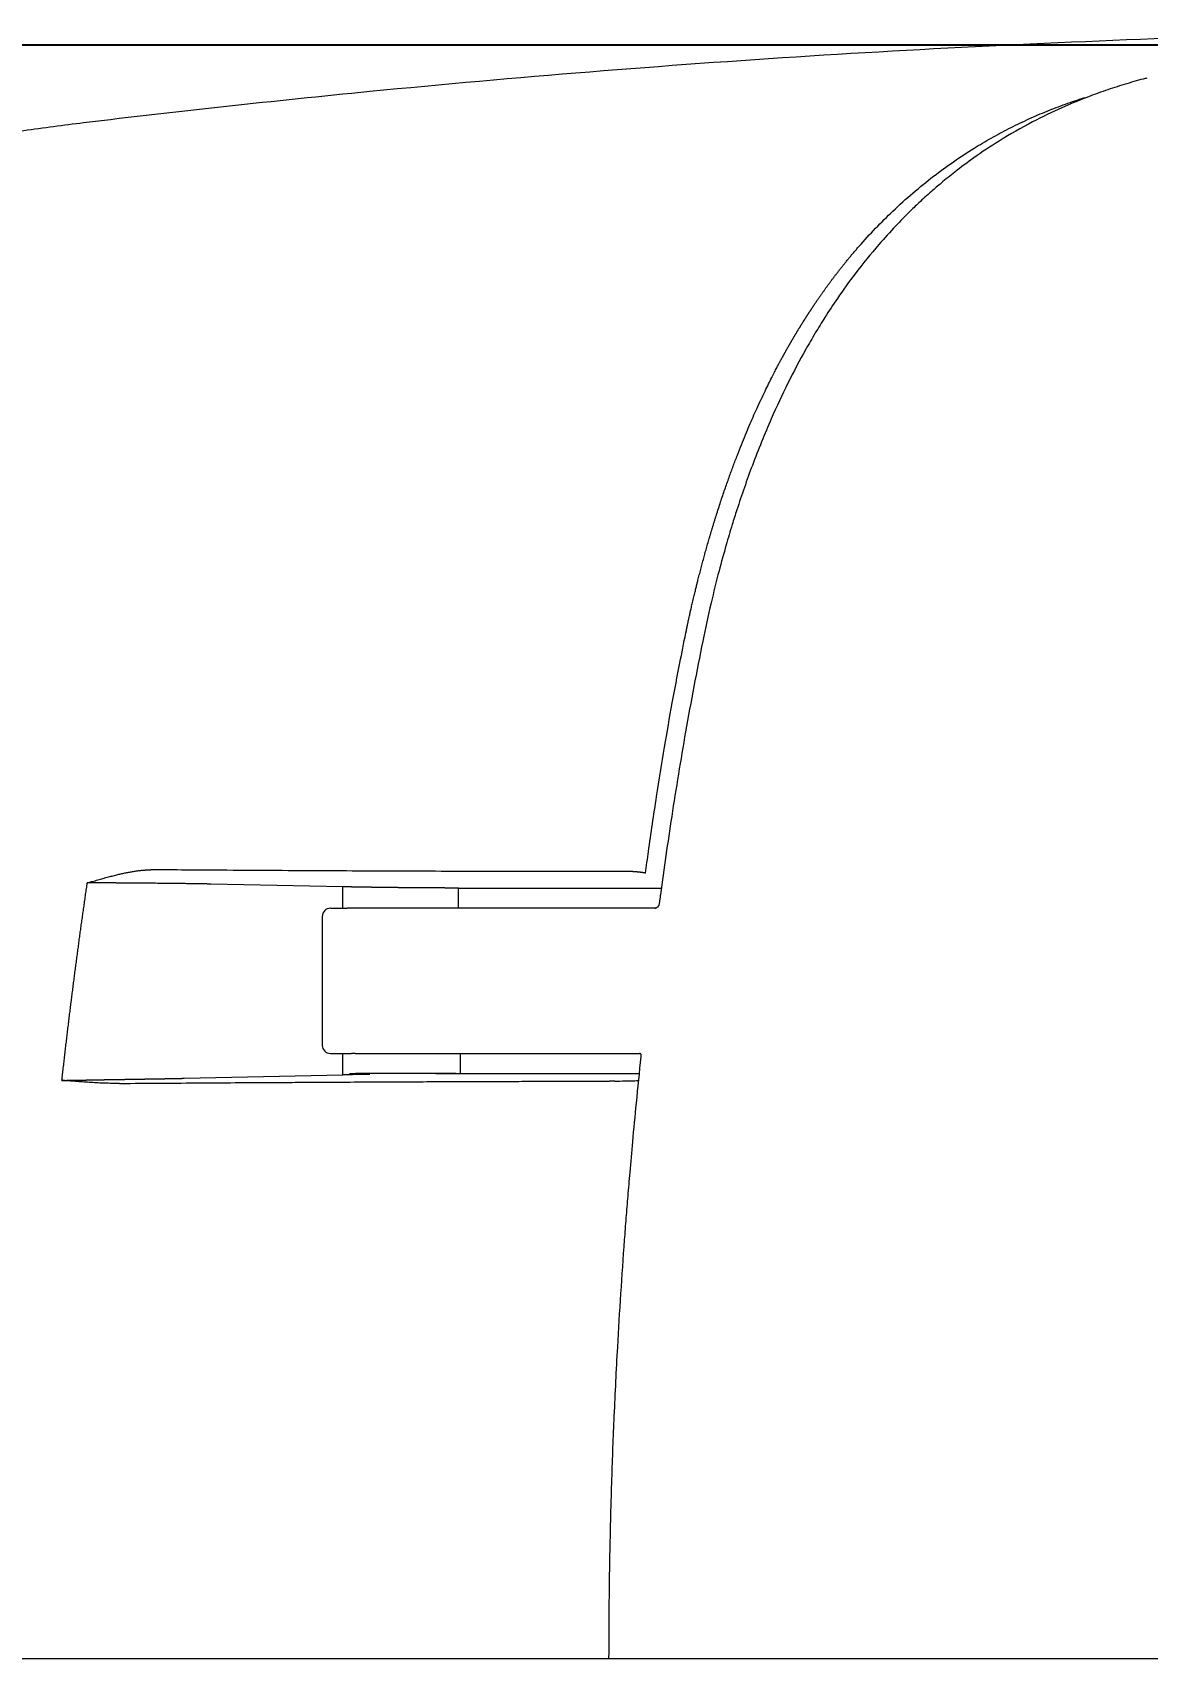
# Model space of a CAD drawing. Header units: millimetres. Extents: x 0 to 1800, y -67 to 2530.
# Drawn here: x 388.8 to 527, y 1545.1 to 1746.7 of the extents above; entities that cross this region are included whole.
import ezdxf
from ezdxf.lldxf.tags import DXFTag

# ---------------------------------------------------------------- set-up
doc = ezdxf.new("R2010")
doc.units = ezdxf.units.MM
for name, color, linetype in [('내부선 및 부속', 4, 'Continuous'), ('외형선', 3, 'Continuous'), ('중심선', 1, 'DASHED'), ('치수선', 7, 'Continuous')]:
    doc.layers.add(name, color=color, linetype=linetype)
doc.styles.add('____', font='')
doc.styles.get('____').set_extended_font_data('굴림')
tags = doc.linetypes.add('DASHDOT', pattern=[70, 31, -13, 13, -13]).pattern_tags.tags
tags[10:11] = [DXFTag(74, 4), DXFTag(75, 0), DXFTag(340, '0'), DXFTag(46, 0.0), DXFTag(50, 0.0), DXFTag(44, 0.0), DXFTag(45, 0.0)]
tags[8:9] = [DXFTag(74, 4), DXFTag(75, 0), DXFTag(340, '0'), DXFTag(46, 0.0), DXFTag(50, 0.0), DXFTag(44, 0.0), DXFTag(45, 0.0)]
tags[6:7] = [DXFTag(74, 4), DXFTag(75, 0), DXFTag(340, '0'), DXFTag(46, 0.0), DXFTag(50, 0.0), DXFTag(44, 0.0), DXFTag(45, 0.0)]
tags[4:5] = [DXFTag(74, 4), DXFTag(75, 0), DXFTag(340, '0'), DXFTag(46, 0.0), DXFTag(50, 0.0), DXFTag(44, 0.0), DXFTag(45, 0.0)]
tags = doc.linetypes.add('DASHED', pattern=[25.72, 12.86, -12.86]).pattern_tags.tags
tags[6:7] = [DXFTag(74, 4), DXFTag(75, 0), DXFTag(340, '0'), DXFTag(46, 0.0), DXFTag(50, 0.0), DXFTag(44, 0.0), DXFTag(45, 0.0)]
tags[4:5] = [DXFTag(74, 4), DXFTag(75, 0), DXFTag(340, '0'), DXFTag(46, 0.0), DXFTag(50, 0.0), DXFTag(44, 0.0), DXFTag(45, 0.0)]
doc.dimstyles.new('MSADIM', dxfattribs={"dimtxt": 33, "dimasz": 17, "dimexe": 10, "dimexo": 7.5, "dimgap": 10, "dimtad": 0, "dimtih": 1, "dimtoh": 1, "dimdec": 0, "dimzin": 1, "dimdsep": 46, "dimtxsty": '____', "dimcen": 11.25, "dimadec": 0, "dimazin": 0, "dimtfac": 1, "dimtdec": 0, "dimtix": 1, "dimtmove": 0, "dimatfit": 3, "dimfxl": 0, "dimtolj": 1, "dimtzin": 1, "dimarcsym": 0})

# ---------------------------------------------------------------- blocks, each defined once
blk = doc.blocks.new('*D37')
at = {"layer": '치수선', "color": 0, "linetype": 'Continuous', "lineweight": -2}
for p, q in [((588.21, 1745.09), (155.58, 1745.09)), ((165.58, 1728.09), (165.58, 1567.93)), ((165.58, 1362.09), (165.58, 1522.26)), ((588.21, 1345.09), (155.58, 1345.09))]:
    blk.add_line(p, q, dxfattribs=at)
at = {"layer": '치수선', "color": 0, "linetype": 'Continuous'}
for points in [[(162.75, 1728.09), (168.42, 1728.09), (165.58, 1745.09)], [(162.75, 1362.09), (168.42, 1362.09), (165.58, 1345.09)]]:
    blk.add_solid(points, dxfattribs=at)
at = {"layer": '치수선', "color": 0, "linetype": 'Continuous', "insert": (165.58, 1545.09), "char_height": 25, "attachment_point": 5, "style": '____'}
blk.add_mtext('\\A1;400', dxfattribs=at)

msp = doc.modelspace()

# ---------------------------------------------------------------- linework, layer by layer
at = {"layer": '내부선 및 부속', "linetype": 'Continuous', "lineweight": 13}
for p, q in [((427.25, 1640.75), (410.87, 1641.1)), ((427.25, 1638.09), (427.25, 1640.75)), ((441.6, 1638.09), (441.6, 1640.6)), ((441.6, 1640.6), (466.76, 1640.6)), ((424.71, 1637.09), (424.71, 1621.09)), ((425.71, 1638.09), (427.81, 1638.09)), ((429.81, 1638.09), (427.81, 1638.09)), ((425.71, 1620.09), (427.81, 1620.09)), ((427.25, 1617.44), (427.25, 1620.09)), ((427.81, 1620.09), (428.33, 1620.09)), ((428.8, 1620.09), (428.86, 1620.09)), ((428.86, 1620.09), (429.81, 1620.09)), ((441.85, 1620.09), (442.88, 1620.09)), ((407.59, 1617.02), (427.25, 1617.44)), ((441.26, 1617.59), (428.81, 1617.59)), ((464, 1617.58), (441.6, 1617.58))]:
    msp.add_line(p, q, dxfattribs=at)
for centre, start, end in [((425.71, 1637.09), 90, 180), ((425.71, 1621.09), 180, 270)]:
    msp.add_arc(centre, 1, start, end, dxfattribs=at)
for points, knots in [([(526.94, 1741), (526.8, 1740.96), (525.87, 1740.73), (524.16, 1740.22), (521.78, 1739.46), (519.19, 1738.51), (516.16, 1737.25), (512.55, 1735.51), (510, 1734.05), (508.63, 1733.2)], [0, 0, 0, 0, 0.021957, 0.145688, 0.269262, 0.398923, 0.562254, 0.762568, 1, 1, 1, 1]), ([(505.53, 1732.31), (506.23, 1732.74), (506.94, 1733.16), (508.38, 1733.97), (509.11, 1734.36), (510.57, 1735.11), (511.31, 1735.47), (512.8, 1736.15), (513.55, 1736.48), (515.06, 1737.1), (515.82, 1737.39), (517.35, 1737.96), (518.12, 1738.22), (519.02, 1738.51), (519.13, 1738.55), (519.25, 1738.59)], [0, 0, 0, 0, 0.162529, 0.162529, 0.325058, 0.325058, 0.487587, 0.487587, 0.650116, 0.650116, 0.812645, 0.812645, 0.975174, 0.975174, 1, 1, 1, 1]), ([(491.26, 1720.14), (492.61, 1721.68), (495.58, 1724.77), (500.35, 1728.85), (503.81, 1731.24), (505.53, 1732.31)], [0, 0, 0, 0, 0.316377, 0.669705, 1, 1, 1, 1]), ([(508.63, 1733.2), (507.58, 1732.54), (505.73, 1731.31), (503.35, 1729.54), (501.6, 1728.12), (500.38, 1727.07), (499.45, 1726.25), (498.54, 1725.4), (497.32, 1724.23), (495.65, 1722.53), (494.41, 1721.16), (493.72, 1720.37)], [0, 0, 0, 0, 0.193782, 0.345654, 0.455665, 0.53807, 0.591425, 0.642931, 0.72663, 0.845647, 1, 1, 1, 1]), ([(469.79, 1672.2), (469.8, 1672.22), (469.81, 1672.27), (469.82, 1672.35), (469.84, 1672.42), (469.85, 1672.5), (469.87, 1672.57), (469.88, 1672.65), (469.89, 1672.71), (469.9, 1672.76), (469.91, 1672.8), (469.92, 1672.85), (469.93, 1672.91), (469.95, 1672.98), (469.96, 1673.05), (469.98, 1673.14), (470, 1673.24), (470.02, 1673.34), (470.05, 1673.45), (470.07, 1673.58), (470.1, 1673.71), (470.13, 1673.85), (470.18, 1674.06), (470.25, 1674.39), (470.35, 1674.85), (470.48, 1675.4), (470.63, 1676.02), (470.78, 1676.67), (470.93, 1677.29), (471.06, 1677.84), (471.18, 1678.32), (471.28, 1678.72), (471.37, 1679.09), (471.46, 1679.43), (471.55, 1679.77), (471.64, 1680.11), (471.73, 1680.45), (471.82, 1680.79), (471.91, 1681.14), (472.01, 1681.49), (472.1, 1681.83), (472.2, 1682.18), (472.29, 1682.53), (472.39, 1682.88), (472.49, 1683.24), (472.59, 1683.59), (472.7, 1683.94), (472.8, 1684.3), (472.91, 1684.66), (473.01, 1685.01), (473.12, 1685.37), (473.23, 1685.73), (473.34, 1686.09), (473.46, 1686.46), (473.71, 1687.25), (474.09, 1688.44), (474.62, 1690), (475.14, 1691.49), (475.66, 1692.91), (476.17, 1694.26), (476.68, 1695.54), (477.17, 1696.75), (477.65, 1697.89), (478.12, 1698.97), (478.6, 1700.05), (479.1, 1701.12), (479.59, 1702.16), (480.03, 1703.06), (480.42, 1703.85), (480.76, 1704.51), (481.04, 1705.05), (481.26, 1705.47), (481.42, 1705.77), (481.53, 1705.96), (481.59, 1706.08), (481.64, 1706.17), (481.69, 1706.27), (481.74, 1706.36), (481.8, 1706.46), (481.85, 1706.55), (481.9, 1706.65), (481.96, 1706.75), (482.01, 1706.84), (482.06, 1706.94), (482.12, 1707.04), (482.17, 1707.13), (482.22, 1707.23), (482.28, 1707.32), (482.33, 1707.42), (482.38, 1707.51), (482.44, 1707.61), (482.49, 1707.7), (482.55, 1707.8), (482.6, 1707.89), (482.65, 1707.99), (482.71, 1708.08), (482.76, 1708.18), (482.82, 1708.27), (482.87, 1708.37), (482.93, 1708.46), (482.98, 1708.55), (483.04, 1708.65), (483.09, 1708.74), (483.15, 1708.84), (483.2, 1708.93), (483.26, 1709.02), (483.32, 1709.12), (483.37, 1709.21), (483.43, 1709.3), (483.48, 1709.4), (483.54, 1709.49), (483.6, 1709.58), (483.65, 1709.67), (483.71, 1709.77), (483.76, 1709.86), (483.82, 1709.95), (483.88, 1710.04), (483.93, 1710.14), (483.99, 1710.23), (484.05, 1710.32), (484.11, 1710.41), (484.16, 1710.5), (484.22, 1710.6), (484.28, 1710.69), (484.34, 1710.78), (484.38, 1710.85), (484.4, 1710.89), (484.41, 1710.9), (484.43, 1710.93), (484.44, 1710.95), (484.46, 1710.97), (484.48, 1711), (484.49, 1711.03), (484.51, 1711.06), (484.54, 1711.1), (484.56, 1711.14), (484.59, 1711.17), (484.61, 1711.22), (484.64, 1711.26), (484.67, 1711.31), (484.7, 1711.36), (484.73, 1711.41), (484.77, 1711.46), (484.81, 1711.52), (484.84, 1711.58), (484.88, 1711.64), (484.92, 1711.7), (484.97, 1711.77), (485.01, 1711.84), (485.06, 1711.91), (485.1, 1711.98), (485.15, 1712.05), (485.2, 1712.13), (485.25, 1712.21), (485.31, 1712.29), (485.36, 1712.38), (485.42, 1712.46), (485.48, 1712.55), (485.54, 1712.64), (485.6, 1712.74), (485.67, 1712.83), (485.73, 1712.93), (485.8, 1713.03), (485.87, 1713.13), (485.94, 1713.24), (486.01, 1713.34), (486.09, 1713.45), (486.16, 1713.56), (486.24, 1713.67), (486.32, 1713.79), (486.4, 1713.91), (486.48, 1714.03), (486.57, 1714.15), (486.66, 1714.27), (486.74, 1714.4), (486.83, 1714.52), (486.93, 1714.65), (487.02, 1714.78), (487.12, 1714.92), (487.21, 1715.05), (487.31, 1715.19), (487.42, 1715.33), (487.52, 1715.47), (487.63, 1715.62), (487.73, 1715.76), (487.84, 1715.91), (487.95, 1716.06), (488.07, 1716.21), (488.18, 1716.36), (488.3, 1716.52), (488.42, 1716.67), (488.54, 1716.83), (488.67, 1716.99), (488.79, 1717.15), (488.92, 1717.31), (489.05, 1717.48), (489.18, 1717.65), (489.31, 1717.81), (489.45, 1717.98), (489.59, 1718.16), (489.73, 1718.33), (489.87, 1718.5), (490.02, 1718.68), (490.16, 1718.86), (490.31, 1719.04), (490.47, 1719.22), (490.62, 1719.4), (490.78, 1719.58), (490.93, 1719.76), (491.1, 1719.95), (491.2, 1720.07), (491.26, 1720.14)], [0, 0, 0, 0, 0.001379, 0.002753, 0.004119, 0.00548, 0.006833, 0.008181, 0.009522, 0.010122, 0.010885, 0.011811, 0.012901, 0.014155, 0.015572, 0.017152, 0.018896, 0.020804, 0.022875, 0.02511, 0.027508, 0.03007, 0.032795, 0.039496, 0.047898, 0.058003, 0.06981, 0.082517, 0.093947, 0.1041, 0.112976, 0.120575, 0.126851, 0.133158, 0.139495, 0.145863, 0.152261, 0.158689, 0.165148, 0.171637, 0.178156, 0.184706, 0.191286, 0.197896, 0.204536, 0.211207, 0.217908, 0.22464, 0.231401, 0.238193, 0.245015, 0.251868, 0.258751, 0.265664, 0.272607, 0.304024, 0.334262, 0.36332, 0.391197, 0.417895, 0.443413, 0.467752, 0.490914, 0.5129, 0.533709, 0.55785, 0.579486, 0.598616, 0.615242, 0.629362, 0.640978, 0.650089, 0.656695, 0.660797, 0.662395, 0.664505, 0.666615, 0.668726, 0.670836, 0.672946, 0.675057, 0.677167, 0.679277, 0.681387, 0.683497, 0.685607, 0.687717, 0.689827, 0.691937, 0.694047, 0.696157, 0.698267, 0.700377, 0.702486, 0.704596, 0.706706, 0.708816, 0.710925, 0.713035, 0.715145, 0.717254, 0.719364, 0.721473, 0.723583, 0.725692, 0.727802, 0.729911, 0.732021, 0.73413, 0.73624, 0.738349, 0.740458, 0.742567, 0.744677, 0.746786, 0.748895, 0.751004, 0.753114, 0.755223, 0.757332, 0.759441, 0.76155, 0.763659, 0.765768, 0.767877, 0.769986, 0.770344, 0.770758, 0.771228, 0.771754, 0.772335, 0.772973, 0.773666, 0.774416, 0.775221, 0.776083, 0.777, 0.777973, 0.779003, 0.780088, 0.781229, 0.782426, 0.783679, 0.784988, 0.786352, 0.787773, 0.78925, 0.790782, 0.792371, 0.794015, 0.795716, 0.797472, 0.799285, 0.801153, 0.803077, 0.805057, 0.807093, 0.809185, 0.811333, 0.813537, 0.815797, 0.818113, 0.820484, 0.822912, 0.825395, 0.827935, 0.83053, 0.833181, 0.835888, 0.838652, 0.841471, 0.844345, 0.847276, 0.850263, 0.853305, 0.856404, 0.859558, 0.862768, 0.866035, 0.869357, 0.872734, 0.876168, 0.879658, 0.883203, 0.886804, 0.890461, 0.894174, 0.897942, 0.901767, 0.905647, 0.909583, 0.913575, 0.917622, 0.921726, 0.925885, 0.930099, 0.93437, 0.938696, 0.943078, 0.947515, 0.952009, 0.956557, 0.961162, 0.965822, 0.970538, 0.975309, 0.980136, 0.985019, 0.989957, 0.994951, 1, 1, 1, 1]), ([(493.72, 1720.37), (492.71, 1719.2), (490.95, 1717.03), (488.75, 1713.98), (487.12, 1711.51), (485.83, 1709.4), (484.26, 1706.71), (482.41, 1703.19), (480.17, 1698.4), (478.05, 1693.17), (476.51, 1688.74), (475.46, 1685.43), (474.72, 1682.91), (473.83, 1679.68), (472.85, 1675.71), (472.21, 1672.81), (471.89, 1671.22)], [0, 0, 0, 0, 0.092054, 0.164814, 0.218632, 0.261859, 0.306048, 0.3952, 0.484661, 0.598326, 0.703254, 0.737518, 0.784188, 0.843519, 0.91548, 1, 1, 1, 1]), ([(464.79, 1642.45), (464.91, 1643.34), (465.35, 1646.51), (466.11, 1651.72), (467.1, 1657.87), (468.07, 1663.39), (468.96, 1668.09), (469.54, 1670.97), (469.79, 1672.2)], [0, 0, 0, 0, 0.088828, 0.31687, 0.521925, 0.707122, 0.874278, 1, 1, 1, 1]), ([(471.89, 1671.22), (471.13, 1667.48), (469.76, 1660.25), (468.05, 1649.76), (467.08, 1643.02), (466.64, 1639.79)], [0, 0, 0, 0, 0.361311, 0.694624, 1, 1, 1, 1]), ([(395.57, 1641.24), (395.61, 1641.26), (395.71, 1641.28), (395.88, 1641.33), (396.11, 1641.4), (396.39, 1641.47), (396.71, 1641.56), (397.04, 1641.66), (397.35, 1641.74), (397.63, 1641.82), (398.01, 1641.92), (398.49, 1642.05), (399.07, 1642.2), (399.6, 1642.33), (400.1, 1642.44), (400.59, 1642.54), (401.06, 1642.63), (401.51, 1642.7), (401.84, 1642.75), (402.05, 1642.77), (402.16, 1642.78), (402.27, 1642.8), (402.37, 1642.81), (402.48, 1642.82), (402.58, 1642.82), (402.68, 1642.83), (402.78, 1642.84), (402.89, 1642.84), (402.98, 1642.85), (403.08, 1642.85), (403.18, 1642.85), (403.27, 1642.86), (403.37, 1642.86), (403.43, 1642.86), (403.46, 1642.86)], [0, 0, 0, 0, 0.015391, 0.037645, 0.066762, 0.102736, 0.145565, 0.1899, 0.229699, 0.264965, 0.295699, 0.375617, 0.449433, 0.517164, 0.578831, 0.641216, 0.700549, 0.756857, 0.810174, 0.823907, 0.837483, 0.850901, 0.864164, 0.877271, 0.890223, 0.903022, 0.915668, 0.928162, 0.940506, 0.952699, 0.964745, 0.976642, 0.988394, 1, 1, 1, 1]), ([(454.94, 1642.64), (452.11, 1642.64), (445.65, 1642.65), (435.39, 1642.68), (423.97, 1642.73), (413.32, 1642.79), (406.36, 1642.84), (403.46, 1642.86)], [0, 0, 0, 0, 0.175997, 0.392456, 0.605804, 0.836682, 1, 1, 1, 1]), ([(392.42, 1616.76), (392.44, 1616.89), (392.46, 1617.14), (392.51, 1617.53), (392.55, 1617.91), (392.59, 1618.29), (392.64, 1618.68), (392.68, 1619.06), (392.73, 1619.44), (392.77, 1619.82), (392.81, 1620.21), (392.86, 1620.59), (392.9, 1620.97), (392.95, 1621.35), (392.99, 1621.73), (393.04, 1622.11), (393.08, 1622.48), (393.13, 1622.86), (393.17, 1623.24), (393.22, 1623.62), (393.26, 1624), (393.31, 1624.37), (393.36, 1624.75), (393.4, 1625.12), (393.45, 1625.5), (393.49, 1625.87), (393.54, 1626.25), (393.59, 1626.62), (393.64, 1627), (393.68, 1627.37), (393.73, 1627.74), (393.78, 1628.12), (393.82, 1628.49), (393.87, 1628.86), (393.92, 1629.23), (393.97, 1629.6), (394.02, 1629.97), (394.06, 1630.34), (394.11, 1630.71), (394.16, 1631.08), (394.21, 1631.45), (394.26, 1631.82), (394.31, 1632.19), (394.36, 1632.55), (394.41, 1632.92), (394.46, 1633.29), (394.5, 1633.65), (394.55, 1634.02), (394.6, 1634.38), (394.65, 1634.75), (394.7, 1635.11), (394.75, 1635.48), (394.8, 1635.84), (394.85, 1636.2), (394.91, 1636.57), (394.96, 1636.93), (395.01, 1637.29), (395.06, 1637.65), (395.11, 1638.01), (395.16, 1638.37), (395.21, 1638.73), (395.26, 1639.09), (395.31, 1639.45), (395.36, 1639.81), (395.42, 1640.17), (395.47, 1640.53), (395.52, 1640.89), (395.56, 1641.13), (395.57, 1641.24)], [0, 0, 0, 0, 0.015661, 0.031307, 0.046936, 0.06255, 0.078149, 0.093731, 0.109298, 0.124849, 0.140385, 0.155905, 0.171409, 0.186897, 0.20237, 0.217827, 0.233268, 0.248694, 0.264104, 0.279498, 0.294876, 0.310239, 0.325587, 0.340918, 0.356234, 0.371534, 0.386818, 0.402087, 0.41734, 0.432578, 0.4478, 0.463006, 0.478196, 0.493371, 0.50853, 0.523673, 0.538801, 0.553913, 0.56901, 0.584091, 0.599156, 0.614205, 0.629239, 0.644257, 0.65926, 0.674246, 0.689218, 0.704173, 0.719113, 0.734037, 0.748946, 0.763839, 0.778716, 0.793578, 0.808424, 0.823254, 0.838069, 0.852868, 0.867652, 0.88242, 0.897172, 0.911909, 0.92663, 0.941335, 0.956025, 0.970699, 0.985357, 1, 1, 1, 1]), ([(410.87, 1641.1), (410.85, 1641.1), (410.81, 1641.1), (410.73, 1641.1), (410.64, 1641.1), (410.53, 1641.1), (410.4, 1641.1), (410.26, 1641.11), (410.09, 1641.11), (409.91, 1641.11), (409.7, 1641.11), (409.48, 1641.12), (409.23, 1641.12), (408.97, 1641.12), (408.68, 1641.13), (408.37, 1641.13), (407.94, 1641.14), (407.39, 1641.15), (406.76, 1641.15), (406.16, 1641.16), (405.59, 1641.17), (405.06, 1641.17), (404.36, 1641.18), (403.46, 1641.19), (402.39, 1641.2), (401.35, 1641.21), (400.62, 1641.21), (400.2, 1641.22), (400.05, 1641.22), (399.91, 1641.22), (399.77, 1641.22), (399.62, 1641.22), (399.48, 1641.22), (399.34, 1641.22), (399.2, 1641.22), (399.05, 1641.23), (398.91, 1641.23), (398.77, 1641.23), (398.63, 1641.23), (398.49, 1641.23), (398.36, 1641.23), (398.22, 1641.23), (398.08, 1641.23), (397.94, 1641.23), (397.81, 1641.23), (397.67, 1641.23), (397.53, 1641.24), (397.4, 1641.24), (397.26, 1641.24), (397.13, 1641.24), (397, 1641.24), (396.87, 1641.24), (396.73, 1641.24), (396.6, 1641.24), (396.47, 1641.24), (396.34, 1641.24), (396.21, 1641.24), (396.08, 1641.24), (395.95, 1641.24), (395.83, 1641.24), (395.7, 1641.24), (395.61, 1641.24), (395.57, 1641.24)], [0, 0, 0, 0, 0.004319, 0.009944, 0.016876, 0.025121, 0.034682, 0.045566, 0.057777, 0.071322, 0.086208, 0.10244, 0.120027, 0.138975, 0.15929, 0.180979, 0.204048, 0.24961, 0.292454, 0.332531, 0.369802, 0.404236, 0.435809, 0.507211, 0.575476, 0.640513, 0.702258, 0.711271, 0.720256, 0.729212, 0.738141, 0.74704, 0.755911, 0.764752, 0.773564, 0.782348, 0.791101, 0.799825, 0.808519, 0.817184, 0.825818, 0.834422, 0.842996, 0.851539, 0.860052, 0.868534, 0.876986, 0.885406, 0.893796, 0.902154, 0.910482, 0.918778, 0.927042, 0.935276, 0.943477, 0.951647, 0.959786, 0.967892, 0.975967, 0.98401, 0.992021, 1, 1, 1, 1]), ([(441.6, 1640.6), (441.58, 1640.6), (441.55, 1640.6), (441.51, 1640.6), (441.46, 1640.6), (441.41, 1640.6), (441.36, 1640.6), (441.31, 1640.6), (441.26, 1640.6), (441.21, 1640.6), (441.16, 1640.6), (441.12, 1640.6), (441.07, 1640.6), (441.02, 1640.6), (440.97, 1640.6), (440.92, 1640.6), (440.87, 1640.6), (440.81, 1640.6), (440.76, 1640.6), (440.71, 1640.6), (440.66, 1640.6), (440.61, 1640.6), (440.56, 1640.6), (440.51, 1640.6), (440.46, 1640.6), (440.4, 1640.6), (440.35, 1640.6), (440.3, 1640.6), (440.25, 1640.6), (440.19, 1640.6), (440.14, 1640.6), (440.09, 1640.6), (440.04, 1640.6), (439.98, 1640.6), (439.93, 1640.6), (439.87, 1640.61), (439.82, 1640.61), (439.77, 1640.61), (439.71, 1640.61), (439.66, 1640.61), (439.6, 1640.61), (439.55, 1640.61), (439.49, 1640.61), (439.44, 1640.61), (439.38, 1640.61), (439.33, 1640.61), (439.27, 1640.61), (439.22, 1640.61), (439.16, 1640.61), (439.1, 1640.61), (439.05, 1640.61), (438.99, 1640.61), (438.94, 1640.61), (438.88, 1640.61), (438.82, 1640.61), (438.77, 1640.61), (438.71, 1640.61), (438.65, 1640.61), (438.59, 1640.61), (438.54, 1640.61), (438.48, 1640.61), (438.42, 1640.61), (438.36, 1640.61), (438.3, 1640.61), (438.25, 1640.61), (438.19, 1640.61), (438.13, 1640.61), (438.07, 1640.61), (438.01, 1640.61), (437.95, 1640.61), (437.89, 1640.61), (437.83, 1640.61), (437.77, 1640.62), (437.71, 1640.62), (437.65, 1640.62), (437.59, 1640.62), (437.53, 1640.62), (437.47, 1640.62), (437.41, 1640.62), (437.35, 1640.62), (437.29, 1640.62), (437.23, 1640.62), (437.17, 1640.62), (437.11, 1640.62), (437.05, 1640.62), (436.99, 1640.62), (436.93, 1640.62), (436.86, 1640.62), (436.8, 1640.62), (436.74, 1640.62), (436.68, 1640.62), (436.62, 1640.62), (436.55, 1640.62), (436.49, 1640.62), (436.43, 1640.62), (436.37, 1640.63), (436.3, 1640.63), (436.24, 1640.63), (436.18, 1640.63), (436.12, 1640.63), (436.05, 1640.63), (435.99, 1640.63), (435.93, 1640.63), (435.86, 1640.63), (435.8, 1640.63), (435.74, 1640.63), (435.67, 1640.63), (435.61, 1640.63), (435.55, 1640.63), (435.48, 1640.63), (435.42, 1640.63), (435.35, 1640.63), (435.29, 1640.63), (435.23, 1640.63), (435.16, 1640.64), (435.1, 1640.64), (435.03, 1640.64), (434.97, 1640.64), (434.9, 1640.64), (434.84, 1640.64), (434.77, 1640.64), (434.71, 1640.64), (434.64, 1640.64), (434.58, 1640.64), (434.51, 1640.64), (434.45, 1640.64), (434.38, 1640.64), (434.32, 1640.64), (434.25, 1640.64), (434.19, 1640.64), (434.12, 1640.65), (434.06, 1640.65), (433.99, 1640.65), (433.93, 1640.65), (433.86, 1640.65), (433.79, 1640.65), (433.73, 1640.65), (433.66, 1640.65), (433.6, 1640.65), (433.53, 1640.65), (433.46, 1640.65), (433.4, 1640.65), (433.33, 1640.65), (433.27, 1640.65), (433.2, 1640.66), (433.13, 1640.66), (433.07, 1640.66), (433, 1640.66), (432.94, 1640.66), (432.87, 1640.66), (432.8, 1640.66), (432.74, 1640.66), (432.67, 1640.66), (432.6, 1640.66), (432.54, 1640.66), (432.47, 1640.66), (432.41, 1640.66), (432.34, 1640.67), (432.27, 1640.67), (432.21, 1640.67), (432.14, 1640.67), (432.07, 1640.67), (432.01, 1640.67), (431.94, 1640.67), (431.87, 1640.67), (431.81, 1640.67), (431.74, 1640.67), (431.67, 1640.67), (431.61, 1640.68), (431.54, 1640.68), (431.48, 1640.68), (431.41, 1640.68), (431.34, 1640.68), (431.28, 1640.68), (431.21, 1640.68), (431.14, 1640.68), (431.08, 1640.68), (431.01, 1640.68), (430.95, 1640.68), (430.88, 1640.68), (430.81, 1640.69), (430.75, 1640.69), (430.68, 1640.69), (430.62, 1640.69), (430.55, 1640.69), (430.48, 1640.69), (430.42, 1640.69), (430.35, 1640.69), (430.29, 1640.69), (430.22, 1640.69), (430.16, 1640.7), (430.09, 1640.7), (430.03, 1640.7), (429.96, 1640.7), (429.89, 1640.7), (429.83, 1640.7), (429.76, 1640.7), (429.7, 1640.7), (429.63, 1640.7), (429.57, 1640.7), (429.5, 1640.71), (429.44, 1640.71), (429.38, 1640.71), (429.31, 1640.71), (429.25, 1640.71), (429.18, 1640.71), (429.12, 1640.71), (429.05, 1640.71), (428.99, 1640.71), (428.93, 1640.72), (428.86, 1640.72), (428.8, 1640.72), (428.73, 1640.72), (428.67, 1640.72), (428.61, 1640.72), (428.54, 1640.72), (428.48, 1640.72), (428.42, 1640.72), (428.36, 1640.73), (428.29, 1640.73), (428.23, 1640.73), (428.17, 1640.73), (428.11, 1640.73), (428.04, 1640.73), (427.98, 1640.73), (427.92, 1640.73), (427.86, 1640.73), (427.8, 1640.74), (427.73, 1640.74), (427.67, 1640.74), (427.61, 1640.74), (427.55, 1640.74), (427.49, 1640.74), (427.43, 1640.74), (427.37, 1640.74), (427.31, 1640.75), (427.27, 1640.75), (427.25, 1640.75)], [0, 0, 0, 0, 0.003695, 0.007396, 0.011101, 0.014811, 0.018525, 0.022245, 0.025969, 0.029698, 0.033431, 0.03717, 0.040913, 0.044661, 0.048414, 0.052172, 0.055934, 0.059702, 0.063474, 0.06725, 0.071032, 0.074818, 0.078609, 0.082405, 0.086206, 0.090012, 0.093822, 0.097637, 0.101457, 0.105281, 0.109111, 0.112945, 0.116784, 0.120628, 0.124476, 0.12833, 0.132188, 0.136051, 0.139918, 0.143791, 0.147668, 0.15155, 0.155437, 0.159328, 0.163225, 0.167126, 0.171032, 0.174943, 0.178858, 0.182779, 0.186704, 0.190634, 0.194568, 0.198508, 0.202452, 0.206401, 0.210355, 0.214313, 0.218277, 0.222245, 0.226218, 0.230195, 0.234178, 0.238165, 0.242157, 0.246154, 0.250156, 0.254162, 0.258173, 0.262189, 0.26621, 0.270236, 0.274266, 0.278301, 0.282341, 0.286386, 0.290435, 0.29449, 0.298549, 0.302613, 0.306681, 0.310755, 0.314833, 0.318916, 0.323004, 0.327096, 0.331194, 0.335296, 0.339403, 0.343514, 0.347631, 0.351752, 0.355878, 0.360009, 0.364145, 0.368285, 0.37243, 0.37658, 0.380735, 0.384895, 0.389059, 0.393228, 0.397402, 0.401581, 0.405764, 0.409952, 0.414145, 0.418343, 0.422546, 0.426753, 0.430965, 0.435182, 0.439404, 0.443631, 0.447862, 0.452098, 0.456339, 0.460585, 0.464835, 0.469091, 0.473351, 0.477616, 0.481885, 0.48616, 0.490439, 0.494723, 0.499012, 0.503305, 0.507603, 0.511907, 0.516214, 0.520527, 0.524845, 0.529167, 0.533494, 0.537826, 0.542163, 0.546504, 0.55085, 0.555201, 0.559557, 0.563917, 0.568283, 0.572653, 0.577028, 0.581408, 0.585792, 0.590181, 0.594575, 0.598974, 0.603378, 0.607786, 0.6122, 0.616618, 0.62104, 0.625468, 0.6299, 0.634338, 0.638779, 0.643226, 0.647678, 0.652134, 0.656595, 0.661061, 0.665532, 0.670007, 0.674487, 0.678972, 0.683462, 0.687957, 0.692456, 0.69696, 0.701469, 0.705983, 0.710501, 0.715025, 0.719553, 0.724086, 0.728623, 0.733166, 0.737713, 0.742265, 0.746822, 0.751384, 0.75595, 0.760521, 0.765097, 0.769678, 0.774264, 0.778854, 0.783449, 0.788049, 0.792654, 0.797263, 0.801877, 0.806496, 0.81112, 0.815749, 0.820382, 0.825021, 0.829664, 0.834311, 0.838964, 0.843621, 0.848283, 0.85295, 0.857622, 0.862299, 0.86698, 0.871666, 0.876357, 0.881052, 0.885753, 0.890458, 0.895168, 0.899883, 0.904603, 0.909327, 0.914056, 0.91879, 0.923529, 0.928272, 0.933021, 0.937774, 0.942532, 0.947294, 0.952062, 0.956834, 0.961611, 0.966393, 0.97118, 0.975971, 0.980767, 0.985568, 0.990374, 0.995185, 1, 1, 1, 1]), ([(462.94, 1642.64), (461.65, 1642.64), (460.33, 1642.64), (458.33, 1642.63), (457.66, 1642.63), (456.3, 1642.63), (455.62, 1642.63), (454.94, 1642.64)], [0, 0, 0, 0, 0.5, 0.5, 0.75, 0.75, 1, 1, 1, 1]), ([(464.79, 1642.45), (464.79, 1642.45), (464.78, 1642.45), (464.76, 1642.46), (464.75, 1642.46), (464.74, 1642.46), (464.72, 1642.46), (464.71, 1642.47), (464.69, 1642.47), (464.68, 1642.47), (464.66, 1642.47), (464.65, 1642.48), (464.64, 1642.48), (464.62, 1642.48), (464.61, 1642.48), (464.59, 1642.48), (464.58, 1642.49), (464.56, 1642.49), (464.55, 1642.49), (464.53, 1642.49), (464.52, 1642.5), (464.51, 1642.5), (464.49, 1642.5), (464.48, 1642.5), (464.46, 1642.5), (464.45, 1642.51), (464.43, 1642.51), (464.42, 1642.51), (464.4, 1642.51), (464.39, 1642.51), (464.38, 1642.52), (464.36, 1642.52), (464.35, 1642.52), (464.34, 1642.52), (464.32, 1642.52), (464.31, 1642.53), (464.29, 1642.53), (464.28, 1642.53), (464.27, 1642.53), (464.25, 1642.53), (464.24, 1642.53), (464.23, 1642.54), (464.21, 1642.54), (464.2, 1642.54), (464.19, 1642.54), (464.18, 1642.54), (464.16, 1642.54), (464.15, 1642.55), (464.14, 1642.55), (464.13, 1642.55), (464.11, 1642.55), (464.1, 1642.55), (464.09, 1642.55), (464.08, 1642.55), (464.07, 1642.55), (464.05, 1642.56), (464.04, 1642.56), (464.03, 1642.56), (464.02, 1642.56), (464, 1642.56), (463.97, 1642.57), (463.93, 1642.57), (463.89, 1642.57), (463.85, 1642.58), (463.81, 1642.58), (463.77, 1642.59), (463.73, 1642.59), (463.69, 1642.59), (463.65, 1642.6), (463.61, 1642.6), (463.57, 1642.6), (463.53, 1642.61), (463.49, 1642.61), (463.45, 1642.61), (463.42, 1642.61), (463.38, 1642.62), (463.34, 1642.62), (463.31, 1642.62), (463.27, 1642.62), (463.24, 1642.63), (463.2, 1642.63), (463.17, 1642.63), (463.13, 1642.63), (463.1, 1642.63), (463.07, 1642.64), (463.03, 1642.64), (463, 1642.64), (462.97, 1642.64), (462.95, 1642.64), (462.94, 1642.64)], [0, 0, 0, 0, 0.009815, 0.019557, 0.029225, 0.038818, 0.048339, 0.057785, 0.067158, 0.076457, 0.085682, 0.094834, 0.103912, 0.112916, 0.121847, 0.130704, 0.139488, 0.148198, 0.156834, 0.165397, 0.173886, 0.182301, 0.190642, 0.19891, 0.207105, 0.215225, 0.223272, 0.231245, 0.239145, 0.24697, 0.254723, 0.262401, 0.270006, 0.277537, 0.284995, 0.292379, 0.29969, 0.306927, 0.31409, 0.321179, 0.328195, 0.335137, 0.342005, 0.3488, 0.35552, 0.362167, 0.36874, 0.375239, 0.381664, 0.388015, 0.394292, 0.400495, 0.406625, 0.41268, 0.418661, 0.424568, 0.430401, 0.43616, 0.441846, 0.447457, 0.467987, 0.488412, 0.508733, 0.528949, 0.549061, 0.56907, 0.588974, 0.608774, 0.628468, 0.648057, 0.667539, 0.686915, 0.706183, 0.725344, 0.744398, 0.763344, 0.782183, 0.800916, 0.819542, 0.838062, 0.856477, 0.874786, 0.89299, 0.911088, 0.929081, 0.946968, 0.96475, 0.982427, 1, 1, 1, 1]), ([(466.5, 1638.72), (466.49, 1638.68), (466.47, 1638.58), (466.41, 1638.41), (466.29, 1638.23), (466.12, 1638.1), (466.02, 1638.07), (465.97, 1638.08)], [0, 0, 0, 0, 0.13096, 0.261228, 0.514759, 0.758361, 1, 1, 1, 1]), ([(444.3, 1638.09), (441.66, 1638.09), (439.06, 1638.09), (435.34, 1638.09), (434.12, 1638.09), (431.82, 1638.09), (430.73, 1638.09), (429.81, 1638.09)], [0, 0, 0, 0, 0.5, 0.5, 0.75, 0.75, 1, 1, 1, 1]), ([(427.15, 1620.09), (427.16, 1620.09), (427.19, 1620.09), (427.23, 1620.09), (427.27, 1620.09), (427.29, 1620.09), (427.33, 1620.09), (427.36, 1620.09), (427.4, 1620.09), (427.41, 1620.09), (427.44, 1620.09), (427.45, 1620.09), (427.49, 1620.09), (427.52, 1620.09), (427.56, 1620.09), (427.57, 1620.09), (427.6, 1620.09), (427.61, 1620.09), (427.65, 1620.09), (427.68, 1620.09), (427.72, 1620.09), (427.74, 1620.09), (427.76, 1620.09), (427.77, 1620.09), (427.79, 1620.09)], [0, 0, 0, 0, 0.111533, 0.223065, 0.223065, 0.334598, 0.334598, 0.44613, 0.44613, 0.501897, 0.501897, 0.557663, 0.557663, 0.669196, 0.669196, 0.724962, 0.724962, 0.780728, 0.780728, 0.892261, 0.892261, 0.948027, 0.948027, 1, 1, 1, 1]), ([(428.8, 1620.09), (428.75, 1620.09), (428.71, 1620.09), (428.62, 1620.09), (428.58, 1620.09), (428.52, 1620.09), (428.5, 1620.09), (428.46, 1620.09), (428.44, 1620.09), (428.39, 1620.09), (428.36, 1620.09), (428.33, 1620.09)], [0, 0, 0, 0, 0.25, 0.25, 0.5, 0.5, 0.625, 0.625, 0.75, 0.75, 1, 1, 1, 1]), ([(429.81, 1620.09), (431.57, 1620.09), (433.47, 1620.09), (437.62, 1620.09), (439.84, 1620.09), (442.39, 1620.09)], [0, 0, 0, 0, 0.5, 0.5, 1, 1, 1, 1]), ([(464.21, 1619.7), (464.01, 1617.78), (463.65, 1614.26), (463.19, 1609.47), (462.85, 1605.63), (462.59, 1602.48), (462.36, 1599.7), (461.89, 1593.46), (461.36, 1585.28), (460.87, 1575.39), (460.63, 1569.09), (460.49, 1564.45), (460.4, 1560.95), (460.31, 1556.51), (460.24, 1551.12), (460.22, 1547.21), (460.22, 1545.09)], [0, 0, 0, 0, 0.077709, 0.142326, 0.193846, 0.232854, 0.269076, 0.305974, 0.484375, 0.59811, 0.703055, 0.737319, 0.783984, 0.843316, 0.915319, 1, 1, 1, 1]), ([(464.04, 1620.11), (464.07, 1620.12), (464.12, 1620.12), (464.17, 1620.06), (464.21, 1619.95), (464.22, 1619.82), (464.22, 1619.74), (464.21, 1619.7)], [0, 0, 0, 0, 0.242693, 0.487604, 0.739551, 0.868773, 1, 1, 1, 1]), ([(392.42, 1616.76), (392.44, 1616.76), (392.49, 1616.76), (392.56, 1616.76), (392.63, 1616.76), (392.7, 1616.76), (392.77, 1616.76), (392.84, 1616.76), (392.91, 1616.76), (392.98, 1616.76), (393.06, 1616.77), (393.13, 1616.77), (393.2, 1616.77), (393.28, 1616.77), (393.35, 1616.77), (393.43, 1616.77), (393.51, 1616.77), (393.58, 1616.77), (393.66, 1616.77), (393.74, 1616.78), (393.82, 1616.78), (393.9, 1616.78), (393.98, 1616.78), (394.06, 1616.78), (394.14, 1616.78), (394.22, 1616.78), (394.3, 1616.78), (394.39, 1616.79), (394.47, 1616.79), (394.55, 1616.79), (394.64, 1616.79), (394.72, 1616.79), (394.81, 1616.79), (394.9, 1616.79), (394.98, 1616.8), (395.07, 1616.8), (395.16, 1616.8), (395.25, 1616.8), (395.34, 1616.8), (395.43, 1616.8), (395.52, 1616.81), (395.61, 1616.81), (395.7, 1616.81), (395.8, 1616.81), (395.89, 1616.81), (395.98, 1616.81), (396.08, 1616.82), (396.17, 1616.82), (396.27, 1616.82), (396.36, 1616.82), (396.46, 1616.82), (396.56, 1616.82), (396.65, 1616.83), (396.75, 1616.83), (396.85, 1616.83), (396.95, 1616.83), (397.05, 1616.83), (397.15, 1616.83), (397.25, 1616.84), (397.35, 1616.84), (397.46, 1616.84), (397.56, 1616.84), (397.66, 1616.84), (397.76, 1616.85), (397.87, 1616.85), (397.97, 1616.85), (398.08, 1616.85), (398.18, 1616.85), (398.29, 1616.85), (398.4, 1616.86), (398.5, 1616.86), (398.61, 1616.86), (398.72, 1616.86), (398.83, 1616.86), (398.94, 1616.86), (399.05, 1616.87), (399.16, 1616.87), (399.27, 1616.87), (399.38, 1616.87), (399.49, 1616.87), (399.6, 1616.88), (399.71, 1616.88), (399.83, 1616.88), (399.94, 1616.88), (400.05, 1616.88), (400.17, 1616.88), (400.28, 1616.89), (400.39, 1616.89), (400.51, 1616.89), (400.62, 1616.89), (400.74, 1616.89), (400.86, 1616.9), (400.97, 1616.9), (401.09, 1616.9), (401.2, 1616.9), (401.32, 1616.9), (401.44, 1616.91), (401.56, 1616.91), (401.68, 1616.91), (401.79, 1616.91), (401.91, 1616.91), (402.03, 1616.91), (402.15, 1616.92), (402.27, 1616.92), (402.39, 1616.92), (402.51, 1616.92), (402.63, 1616.92), (402.75, 1616.93), (402.87, 1616.93), (402.99, 1616.93), (403.11, 1616.93), (403.23, 1616.93), (403.35, 1616.94), (403.47, 1616.94), (403.6, 1616.94), (403.72, 1616.94), (403.84, 1616.94), (403.96, 1616.95), (404.08, 1616.95), (404.2, 1616.95), (404.33, 1616.95), (404.45, 1616.95), (404.57, 1616.96), (404.69, 1616.96), (404.81, 1616.96), (404.94, 1616.96), (405.06, 1616.96), (405.18, 1616.97), (405.3, 1616.97), (405.42, 1616.97), (405.54, 1616.97), (405.67, 1616.98), (405.79, 1616.98), (405.91, 1616.98), (406.03, 1616.98), (406.15, 1616.99), (406.27, 1616.99), (406.39, 1616.99), (406.51, 1616.99), (406.63, 1617), (406.75, 1617), (406.87, 1617), (406.99, 1617.01), (407.11, 1617.01), (407.23, 1617.01), (407.35, 1617.01), (407.47, 1617.02), (407.55, 1617.02), (407.59, 1617.02)], [0, 0, 0, 0, 0.00433, 0.008695, 0.013095, 0.017531, 0.022002, 0.026508, 0.031051, 0.035628, 0.040242, 0.044891, 0.049575, 0.054296, 0.059052, 0.063844, 0.068671, 0.073535, 0.078434, 0.08337, 0.088341, 0.093348, 0.098391, 0.103471, 0.108586, 0.113737, 0.118925, 0.124148, 0.129408, 0.134704, 0.140036, 0.145404, 0.150809, 0.156249, 0.161726, 0.167239, 0.172788, 0.178374, 0.183995, 0.189653, 0.195348, 0.201078, 0.206845, 0.212648, 0.218487, 0.224362, 0.230274, 0.236222, 0.242206, 0.248226, 0.254282, 0.260375, 0.266503, 0.272668, 0.278869, 0.285105, 0.291378, 0.297687, 0.304031, 0.310412, 0.316828, 0.32328, 0.329768, 0.336292, 0.342851, 0.349446, 0.356076, 0.362742, 0.369443, 0.37618, 0.382951, 0.389759, 0.396601, 0.403478, 0.41039, 0.417338, 0.42432, 0.431336, 0.438388, 0.445474, 0.452594, 0.459749, 0.466938, 0.474161, 0.481419, 0.48871, 0.496035, 0.503393, 0.510786, 0.518211, 0.52567, 0.533162, 0.540688, 0.548246, 0.555837, 0.56346, 0.571116, 0.578804, 0.586525, 0.594277, 0.602062, 0.609878, 0.617725, 0.625604, 0.633514, 0.641455, 0.649427, 0.657429, 0.665461, 0.673524, 0.681617, 0.68974, 0.697892, 0.706074, 0.714285, 0.722525, 0.730793, 0.73909, 0.747416, 0.755769, 0.76415, 0.772559, 0.780995, 0.789458, 0.797948, 0.806465, 0.815008, 0.823577, 0.832172, 0.840792, 0.849438, 0.858108, 0.866804, 0.875524, 0.884267, 0.893035, 0.901827, 0.910641, 0.919479, 0.928339, 0.937222, 0.946126, 0.955053, 0.964001, 0.97297, 0.981959, 0.99097, 1, 1, 1, 1]), ([(399.58, 1616.38), (399.38, 1616.38), (398.92, 1616.38), (398.18, 1616.39), (397.34, 1616.42), (396.47, 1616.46), (395.59, 1616.52), (394.73, 1616.57), (393.9, 1616.64), (393.14, 1616.7), (392.65, 1616.74), (392.42, 1616.76)], [0, 0, 0, 0, 0.084637, 0.197732, 0.31671, 0.438963, 0.561708, 0.682092, 0.797214, 0.90415, 1, 1, 1, 1]), ([(399.58, 1616.38), (403.06, 1616.4), (408.11, 1616.44), (413.72, 1616.47), (416.06, 1616.49), (417.6, 1616.5), (418.41, 1616.5), (419.63, 1616.51), (420.13, 1616.51), (420.63, 1616.51)], [0, 0, 0, 0, 0.460379, 0.690568, 0.805663, 0.805663, 0.920757, 0.920757, 1, 1, 1, 1]), ([(420.63, 1616.51), (421.57, 1616.52), (422.51, 1616.52), (424.86, 1616.54), (426.31, 1616.54), (430.34, 1616.57), (432.92, 1616.58), (436.63, 1616.59), (437.83, 1616.6), (440.17, 1616.61), (441.36, 1616.61), (444.57, 1616.62), (446.66, 1616.63), (449.7, 1616.64), (451.18, 1616.64), (452.85, 1616.64), (453.55, 1616.64), (454.02, 1616.64), (454.22, 1616.64), (456.58, 1616.65), (458.53, 1616.65), (460.34, 1616.65)], [0, 0, 0, 0, 0.05626, 0.05626, 0.142054, 0.142054, 0.313643, 0.313643, 0.399438, 0.399438, 0.485233, 0.485233, 0.656822, 0.656822, 0.742616, 0.785514, 0.806962, 0.806962, 0.828411, 0.828411, 1, 1, 1, 1]), ([(430.61, 1617.5), (430.02, 1617.49), (429.44, 1617.48), (428.31, 1617.46), (427.77, 1617.45), (427.25, 1617.44)], [0, 0, 0, 0, 0.496634, 0.496634, 1, 1, 1, 1]), ([(428.1, 1617.59), (428.1, 1617.59), (428.11, 1617.59), (428.14, 1617.59), (428.16, 1617.59), (428.16, 1617.59), (428.17, 1617.59), (428.18, 1617.59), (428.2, 1617.59), (428.23, 1617.59), (428.29, 1617.59), (428.35, 1617.59), (428.41, 1617.59), (428.43, 1617.59), (428.47, 1617.59), (428.49, 1617.59), (428.56, 1617.59), (428.65, 1617.59), (428.76, 1617.59), (428.81, 1617.59)], [0, 0, 0, 0, 0.125, 0.25, 0.25, 0.28125, 0.28125, 0.3125, 0.375, 0.375, 0.5, 0.625, 0.625, 0.6875, 0.6875, 0.75, 0.75, 0.875, 1, 1, 1, 1]), ([(441.6, 1617.58), (441.06, 1617.58), (440.5, 1617.58), (439.55, 1617.58), (439.18, 1617.58), (438.8, 1617.58)], [0, 0, 0, 0, 0.613168, 0.613168, 1, 1, 1, 1]), ([(441.26, 1617.59), (441.35, 1617.59), (441.43, 1617.59), (441.52, 1617.59), (441.54, 1617.59), (441.57, 1617.59), (441.59, 1617.59), (441.63, 1617.59), (441.68, 1617.59), (441.73, 1617.59), (441.75, 1617.59), (441.76, 1617.59), (441.78, 1617.59), (441.78, 1617.59), (441.81, 1617.59), (441.83, 1617.59), (441.83, 1617.59)], [0, 0, 0, 0, 0.25, 0.25, 0.3125, 0.3125, 0.375, 0.375, 0.5, 0.625, 0.625, 0.6875, 0.6875, 0.75, 0.75, 1, 1, 1, 1]), ([(460.98, 1616.65), (460.98, 1616.65), (460.97, 1616.65), (460.97, 1616.65), (460.97, 1616.65), (460.96, 1616.65), (460.95, 1616.65), (460.94, 1616.65), (460.93, 1616.65), (460.92, 1616.65), (460.9, 1616.65), (460.88, 1616.65), (460.86, 1616.65), (460.83, 1616.65), (460.8, 1616.65), (460.76, 1616.65), (460.73, 1616.65), (460.71, 1616.65), (460.7, 1616.65), (460.68, 1616.65), (460.68, 1616.65), (460.67, 1616.65), (460.66, 1616.65), (460.65, 1616.65), (460.63, 1616.65), (460.61, 1616.65), (460.59, 1616.65), (460.56, 1616.65), (460.54, 1616.65), (460.51, 1616.65), (460.48, 1616.65), (460.45, 1616.65), (460.41, 1616.65), (460.39, 1616.65), (460.37, 1616.65), (460.36, 1616.65), (460.35, 1616.65), (460.35, 1616.65), (460.34, 1616.65), (460.34, 1616.65)], [0, 0, 0, 0, 0.004801, 0.011768, 0.020901, 0.032192, 0.045631, 0.061208, 0.078908, 0.098713, 0.135599, 0.170621, 0.203845, 0.23533, 0.303488, 0.379528, 0.412629, 0.440674, 0.463631, 0.481478, 0.494198, 0.501784, 0.511607, 0.528657, 0.552904, 0.584297, 0.62277, 0.661162, 0.697534, 0.731947, 0.764458, 0.828209, 0.899497, 0.925583, 0.947969, 0.966623, 0.981523, 0.992652, 1, 1, 1, 1])]:
    msp.add_open_spline(points, degree=3, knots=knots, dxfattribs=at)
for points, degree in [([(466.64, 1639.79), (466.5, 1638.72)], 1), ([(466.06, 1638.09), (459.34, 1638.09), (451.93, 1638.09), (444.3, 1638.09)], 3), ([(441.83, 1617.59), (441.83, 1618.43), (441.84, 1619.26), (441.85, 1620.09)], 3), ([(442.39, 1620.09), (450.08, 1620.09), (457.46, 1620.09), (464.16, 1620.09)], 3), ([(460.98, 1616.65), (461.81, 1616.68), (462.65, 1616.7), (463.48, 1616.72)], 3), ([(463.48, 1616.72), (463.62, 1616.72), (463.73, 1616.73), (463.9, 1616.73)], 3)]:
    msp.add_open_spline(points, degree=degree, dxfattribs=at)
at = {"layer": '외형선', "linetype": 'Continuous', "lineweight": 13}
for points, knots in [([(556.79, 1746.65), (551.13, 1746.55), (527.32, 1745.98), (485.18, 1744.03), (436.84, 1740.14), (406.9, 1736.87), (395.11, 1735.45)], [0.0004468, 0.0004468, 0.0004468, 0.0004468, 0.1057655, 0.4427471, 0.7797288, 1, 1, 1, 1]), ([(395.11, 1735.45), (392.62, 1735.15), (390.15, 1734.82), (385.21, 1734.11), (382.75, 1733.72), (377.85, 1732.88), (375.41, 1732.41), (371.77, 1731.66), (370.56, 1731.39), (368.14, 1730.84), (366.94, 1730.56), (364.53, 1729.96), (363.34, 1729.64), (360.95, 1728.99), (359.76, 1728.65), (357.38, 1727.93), (356.2, 1727.56), (353.85, 1726.77), (352.67, 1726.37), (350.34, 1725.51), (349.17, 1725.06), (346.86, 1724.12), (345.71, 1723.63), (343.42, 1722.61), (342.28, 1722.07), (340.86, 1721.37), (340.44, 1721.15), (340.02, 1720.93), (339.74, 1720.79), (339.6, 1720.72), (338.89, 1720.35), (338.34, 1720.05), (335.57, 1718.52), (333.44, 1717.2), (330.35, 1715.08), (329.34, 1714.35), (327.36, 1712.83), (326.39, 1712.04), (324.5, 1710.42), (323.57, 1709.58), (321.76, 1707.86), (320.87, 1706.96), (319.58, 1705.58), (318.94, 1704.88), (318.21, 1704.05), (317.9, 1703.69), (317.7, 1703.44), (317.59, 1703.32), (316.67, 1702.23), (315.89, 1701.23), (313.61, 1698.21), (312.21, 1696.12), (309.61, 1691.84), (308.41, 1689.64), (306.74, 1686.26), (305.68, 1683.99), (304.69, 1681.67), (303.98, 1679.91), (303.75, 1679.32), (303.41, 1678.44), (303.29, 1678.14), (303.07, 1677.55), (302.52, 1676.07), (301.99, 1674.57), (301.59, 1673.37)], [0, 0, 0, 0, 0.0625, 0.0625, 0.125, 0.125, 0.1875, 0.1875, 0.21875, 0.21875, 0.25, 0.25, 0.28125, 0.28125, 0.3125, 0.3125, 0.34375, 0.34375, 0.375, 0.375, 0.40625, 0.40625, 0.4375, 0.4375, 0.46875, 0.46875, 0.476562, 0.480469, 0.480469, 0.484375, 0.484375, 0.5, 0.5, 0.5625, 0.5625, 0.59375, 0.59375, 0.625, 0.625, 0.65625, 0.65625, 0.6875, 0.6875, 0.703125, 0.710937, 0.714844, 0.714844, 0.71875, 0.71875, 0.75, 0.75, 0.8125, 0.8125, 0.875, 0.875, 0.90625, 0.9375, 0.9375, 0.953125, 0.953125, 0.960937, 0.960937, 0.96875, 1, 1, 1, 1])]:
    msp.add_open_spline(points, degree=3, knots=knots, dxfattribs=at)
at = {"layer": '중심선', "linetype": 'DASHDOT', "lineweight": 18}
msp.add_line((240.71, 1545.09), (1023.36, 1545.09), dxfattribs=at)

# ---------------------------------------------------------------- dimensions: what is measured, and where the dimension line sits
at = {"layer": '치수선', "linetype": 'Continuous'}
dim = msp.add_linear_dim(base=(165.58, 1345.09), p1=(595.71, 1745.09), p2=(595.71, 1345.09), angle=90, dimstyle='MSADIM', override={"dimtxt": 25}, dxfattribs=at)
dim.commit()
dim.dimension.update_dxf_attribs({"geometry": '*D37', "text_midpoint": (165.58, 1545.09)})

doc.saveas('drawing.dxf')
